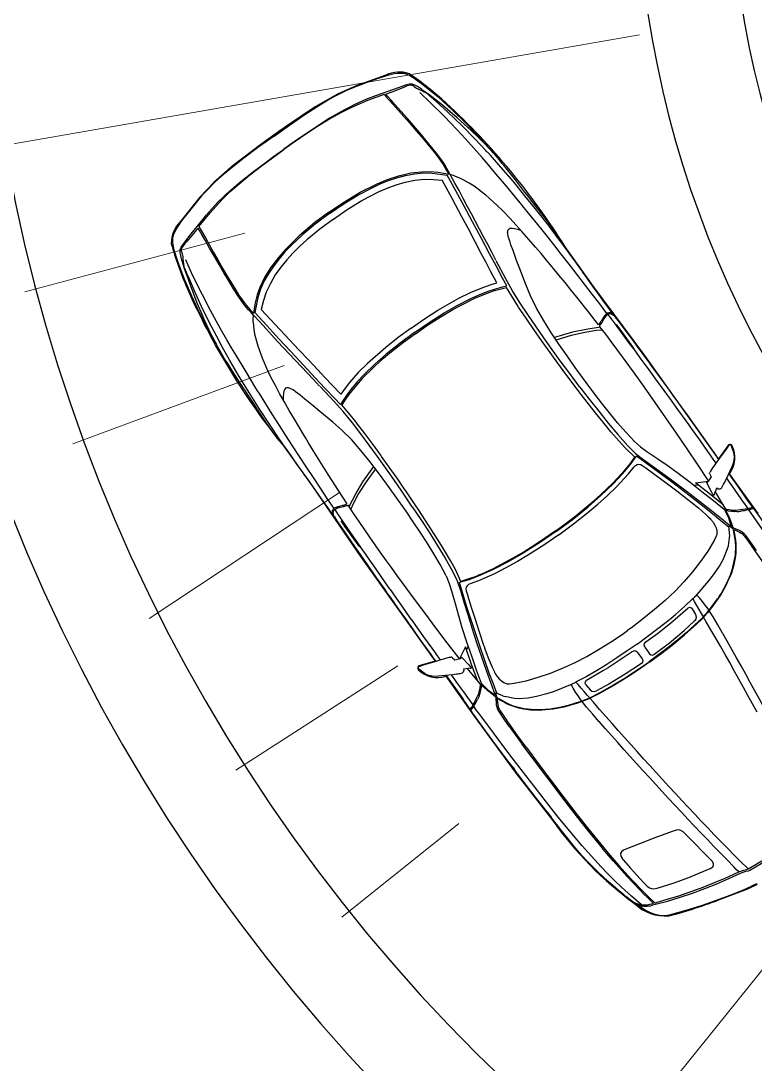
# Model space of a CAD drawing. Header units: inches. Extents: x 13 to 261, y -112 to -47.
# Drawn here: x 160.61 to 164.52, y -98.26 to -92.69 of the extents above; entities that cross this region are included whole.
import ezdxf

# ---------------------------------------------------------------- set-up
doc = ezdxf.new("R2010")
doc.units = ezdxf.units.IN
doc.header["$MEASUREMENT"] = 0
doc.linetypes.add('ACAD_ISO04W100', pattern=[30, 24, -3, 0, -3])
doc.layers.add('CONTORNO', color=7, linetype='Continuous')
doc.layers.add('EJES', color=1, linetype='ACAD_ISO04W100', lineweight=13)
doc.layers.add('RAMPAS', color=50, linetype='Continuous', lineweight=25)

msp = doc.modelspace()

# ---------------------------------------------------------------- linework, layer by layer
for p, q in [((162.2567, -93.2098), (162.2604, -93.2071)), ((161.7692, -93.5579), (161.7656, -93.5605)), ((163.7578, -94.2569), (163.7547, -94.256)), ((163.589, -94.6453), (163.5289, -94.5653)), ((163.6224, -94.6214), (163.5639, -94.5404)), ((164.3952, -94.9568), (164.3999, -94.9669)), ((164.2047, -95.1573), (164.2746, -95.1472)), ((164.2885, -95.1249), (164.2718, -95.1518)), ((164.2821, -95.1107), (164.2885, -95.1249)), ((162.6947, -95.2839), (162.6386, -95.2011)), ((164.1971, -95.1689), (164.2171, -95.1669)), ((164.264, -95.1554), (164.2718, -95.1518)), ((164.3187, -95.1838), (164.3077, -95.2085)), ((162.6613, -95.3078), (162.6036, -95.2261)), ((162.2726, -95.3175), (162.2728, -95.3143)), ((164.3694, -95.3027), (164.3657, -95.301)), ((164.1878, -95.8287), (164.2051, -95.8599)), ((162.9792, -96.0325), (162.9469, -96.0953)), ((162.9926, -96.029), (162.9842, -96.0473)), ((163.9353, -96.0335), (163.9599, -96.0688)), ((162.91, -96.0905), (162.9214, -96.1012)), ((162.9214, -96.1012), (162.9522, -96.0941)), ((162.9582, -96.0879), (162.9522, -96.0941)), ((163.8954, -96.062), (163.9208, -96.0967)), ((162.7277, -96.1476), (162.7357, -96.1553)), ((162.9672, -96.1489), (162.9942, -96.1465)), ((163.0632, -96.2354), (163.0628, -96.2314)), ((163.6197, -96.2343), (163.6436, -96.2609)), ((164.5298, -97.2962), (164.5033, -97.309)), ((163.9284, -97.416), (163.9233, -97.4165))]:
    msp.add_line(p, q)
for points in [[(161.9575, -93.3061), (162.0389, -93.248), (162.1214, -93.1915), (162.2054, -93.137), (162.2511, -93.1099), (162.2926, -93.0871), (162.346, -93.0612), (162.385, -93.0444), (162.4821, -93.0083), (162.5149, -92.9965), (162.5482, -92.9856), (162.5823, -92.9766), (162.5991, -92.9726), (162.6164, -92.9701), (162.6326, -92.9696), (162.6489, -92.9708), (162.6653, -92.9757), (162.6813, -92.9827), (162.7051, -92.9971), (162.7517, -93.0314), (162.8318, -93.0971), (162.9078, -93.1656), (162.9802, -93.2369), (163.0497, -93.3101), (163.0822, -93.3453), (163.11, -93.3764)], [(162.7378, -93.0523), (162.7224, -93.0419), (162.7089, -93.0343), (162.6946, -93.0297), (162.6792, -93.0297), (162.6646, -93.0333), (162.5937, -93.057), (162.499, -93.0914), (162.4745, -93.1009), (162.4497, -93.11), (162.3885, -93.1371), (162.3544, -93.1547), (162.3333, -93.1655), (162.2533, -93.211), (162.1725, -93.2631), (162.1171, -93.3008), (162.0616, -93.3392), (162.0083, -93.3773)], [(162.5532, -93.0828), (162.5632, -93.0788), (162.6011, -93.064), (162.6406, -93.0487), (162.6548, -93.0428), (162.6691, -93.0369), (162.6841, -93.033), (162.6909, -93.033), (162.6969, -93.0355), (162.701, -93.0387), (162.7054, -93.0423), (162.7122, -93.0466), (162.7175, -93.0497), (162.724, -93.0536), (162.7267, -93.0548), (162.7313, -93.057), (162.7371, -93.059), (162.7483, -93.0645), (162.7586, -93.0694), (162.7689, -93.0749)], [(162.544, -93.0838), (162.4564, -93.1169), (162.3701, -93.1534), (162.3138, -93.1813), (162.2592, -93.2123), (162.1952, -93.2518), (162.1324, -93.293), (162.0702, -93.3349), (162.0089, -93.3781)], [(162.544, -93.0838), (162.5505, -93.0903), (162.5538, -93.0941), (162.5909, -93.1357), (162.6501, -93.2022), (162.6796, -93.2358), (162.7159, -93.2781), (162.7456, -93.3128), (162.7953, -93.372), (162.82, -93.4023), (162.8439, -93.4349), (162.8442, -93.4353), (162.8587, -93.4582), (162.8755, -93.4861), (162.8869, -93.5063), (162.8891, -93.5102)], [(162.897, -93.5119), (162.8879, -93.4957), (162.8789, -93.4788), (162.8695, -93.4621), (162.8587, -93.4453), (162.829, -93.4038), (162.7987, -93.3665), (162.7664, -93.3281), (162.7341, -93.2897), (162.7005, -93.2504), (162.6683, -93.2132), (162.6349, -93.175), (162.6024, -93.138), (162.5825, -93.1153), (162.5626, -93.0927), (162.5593, -93.0889), (162.5553, -93.085), (162.5532, -93.0828)], [(163.7329, -94.2531), (163.6942, -94.2015), (163.6548, -94.1498), (163.6136, -94.0963), (163.5723, -94.0428), (163.5308, -93.9889), (163.4891, -93.9357), (163.4492, -93.885), (163.4089, -93.8338), (163.387, -93.8065), (163.3647, -93.7788), (163.324, -93.7286), (163.283, -93.6781), (163.272, -93.6644), (163.2606, -93.651), (163.1968, -93.5737), (163.1321, -93.497), (163.0998, -93.4586), (163.0671, -93.4205), (163.0225, -93.3701), (162.9777, -93.3203), (162.9322, -93.2711), (162.899, -93.2359), (162.8657, -93.2013), (162.8622, -93.1982), (162.8592, -93.1948), (162.7903, -93.1267), (162.7345, -93.0744)], [(163.129, -93.3979), (163.1281, -93.3967), (163.1268, -93.3957), (163.1172, -93.3848), (163.1068, -93.3738), (163.0768, -93.3429), (163.0464, -93.3124), (163.0096, -93.2773), (162.972, -93.2427), (162.934, -93.2084), (162.8948, -93.1749), (162.8552, -93.1418), (162.8143, -93.1095), (162.7826, -93.0849), (162.7516, -93.0622), (162.7439, -93.0566), (162.7378, -93.0523)], [(163.7698, -94.2618), (163.7357, -94.2149), (163.715, -94.1867), (163.7022, -94.1688), (163.689, -94.1512), (163.6565, -94.1056), (163.6274, -94.0649), (163.6129, -94.0446), (163.6079, -94.0376), (163.6033, -94.0311), (163.5984, -94.0242), (163.5824, -94.0018), (163.5664, -93.9795), (163.5402, -93.9428), (163.5134, -93.9061), (163.497, -93.884), (163.4926, -93.8779), (163.4874, -93.8706), (163.4806, -93.8619), (163.4205, -93.782), (163.3587, -93.7032), (163.2954, -93.6249), (163.232, -93.5473), (163.1666, -93.4712), (163.111, -93.4089), (163.0988, -93.3961), (163.0949, -93.3915), (163.0909, -93.3876), (163.087, -93.383), (163.0297, -93.3225), (162.9583, -93.2501), (162.8844, -93.1793), (162.8197, -93.1205), (162.8088, -93.1104), (162.7975, -93.1007), (162.7677, -93.0742)], [(161.9575, -93.3061), (161.8761, -93.3642), (161.7959, -93.4239), (161.7171, -93.4857), (161.6766, -93.5202), (161.6416, -93.552), (161.5998, -93.5941), (161.5712, -93.6255), (161.5055, -93.7056), (161.4838, -93.7328), (161.4626, -93.7608), (161.443, -93.7902), (161.4338, -93.8048), (161.4258, -93.8203), (161.4201, -93.8355), (161.416, -93.8513), (161.4153, -93.8684), (161.4167, -93.8858), (161.4226, -93.913), (161.4399, -93.9682), (161.476, -94.0652), (161.5162, -94.1594), (161.5601, -94.251), (161.6068, -94.3405), (161.6295, -94.3826), (161.65, -94.419)], [(161.4642, -93.9618), (161.4593, -93.9438), (161.4565, -93.9287), (161.4569, -93.9137), (161.4618, -93.8991), (161.47, -93.8865), (161.5154, -93.827), (161.5786, -93.7487), (161.5956, -93.7285), (161.6123, -93.708), (161.6578, -93.659), (161.6855, -93.6324), (161.7026, -93.6159), (161.7715, -93.555), (161.847, -93.4956), (161.9007, -93.4554), (161.955, -93.4154), (162.0083, -93.3773)], [(161.5569, -93.7888), (161.6166, -93.7166), (161.6791, -93.6468), (161.7238, -93.6026), (161.7709, -93.561), (161.829, -93.5133), (161.8883, -93.4673), (161.9482, -93.4221), (162.0089, -93.3781)], [(163.5063, -93.897), (163.4873, -93.8627), (163.4861, -93.8611), (163.485, -93.8594), (163.4779, -93.8479), (163.4705, -93.8366), (163.4631, -93.8253), (163.4555, -93.8147), (163.4538, -93.8123), (163.4517, -93.8094), (163.4401, -93.7932), (163.4281, -93.7772), (163.4158, -93.7608), (163.4037, -93.7448), (163.3855, -93.721), (163.3671, -93.6978), (163.3657, -93.6958), (163.3642, -93.6938), (163.3412, -93.6641), (163.3179, -93.6341), (163.3057, -93.6188), (163.2933, -93.6031), (163.2827, -93.5891), (163.2722, -93.5752), (163.2444, -93.5397), (163.2305, -93.522), (163.2166, -93.5043), (163.1994, -93.4827), (163.1826, -93.4609), (163.1748, -93.4518), (163.1677, -93.4427), (163.1582, -93.4311), (163.1485, -93.4201), (163.1386, -93.4088), (163.129, -93.3979)], [(162.2486, -93.7138), (162.3236, -93.6621), (162.4172, -93.6057), (162.5076, -93.5602), (162.5622, -93.5378), (162.6281, -93.5165), (162.6293, -93.5163), (162.6874, -93.5031), (162.7459, -93.4964), (162.789, -93.4957), (162.8321, -93.4993), (162.8742, -93.5067), (162.8891, -93.5102)], [(162.253, -93.7199), (162.3311, -93.6666), (162.4045, -93.6215), (162.4804, -93.5815), (162.5239, -93.5615), (162.5677, -93.5437), (162.6129, -93.5287), (162.659, -93.5166), (162.706, -93.5076), (162.7537, -93.503), (162.8013, -93.5035), (162.8808, -93.5149)], [(163.1983, -94.1059), (163.1758, -94.0649), (163.1412, -93.9992), (163.1072, -93.9344), (163.0616, -93.849), (163.0166, -93.7645), (162.9721, -93.6807), (162.9268, -93.5975), (162.8808, -93.5149)], [(163.2495, -93.7818), (163.2152, -93.7449), (163.1804, -93.7083), (163.1436, -93.6731), (163.106, -93.6385), (163.0866, -93.6217), (163.0664, -93.6054), (163.0458, -93.5894), (163.0243, -93.574), (162.9974, -93.5569), (162.9693, -93.5408), (162.948, -93.5308), (162.9259, -93.5214), (162.9144, -93.5173), (162.9025, -93.5135), (162.9001, -93.5128), (162.897, -93.5119)], [(163.1406, -93.9683), (163.1183, -93.9259), (163.0972, -93.8851), (163.075, -93.8437), (163.0536, -93.8025), (163.0314, -93.7612), (163.0096, -93.7203), (162.988, -93.6798), (162.9662, -93.6388), (162.9438, -93.5971), (162.922, -93.558), (162.897, -93.5119)], [(162.2736, -93.7488), (162.3481, -93.6974), (162.4252, -93.6504), (162.4693, -93.6262), (162.515, -93.6041), (162.5609, -93.5842), (162.6083, -93.567), (162.6565, -93.5528), (162.7074, -93.5423), (162.7588, -93.5369), (162.8068, -93.537), (162.8544, -93.5417)], [(163.1452, -94.0891), (163.1433, -94.0856), (163.1142, -94.0302), (163.0883, -93.9811), (163.0625, -93.932), (163.0282, -93.8668), (162.9939, -93.8015), (162.9596, -93.7363), (162.9071, -93.6387), (162.8544, -93.5417)], [(162.2486, -93.7138), (162.1755, -93.7679), (162.0917, -93.8382), (162.0193, -93.9089), (161.9804, -93.9533), (161.9389, -94.0087), (161.9383, -94.0097), (161.9069, -94.0604), (161.8816, -94.1135), (161.8669, -94.1541), (161.8564, -94.1961), (161.8497, -94.2383), (161.8482, -94.2535)], [(162.253, -93.7199), (162.1773, -93.7764), (162.1108, -93.8313), (162.0483, -93.8901), (162.0152, -93.9247), (161.9842, -93.9604), (161.9553, -93.9982), (161.929, -94.0379), (161.9052, -94.0795), (161.8854, -94.1231), (161.8703, -94.1683), (161.8554, -94.2472)], [(162.2736, -93.7488), (162.2008, -93.8026), (162.1314, -93.8602), (162.0942, -93.8941), (162.0584, -93.9301), (162.0247, -93.9671), (161.993, -94.0063), (161.964, -94.0473), (161.9375, -94.092), (161.9157, -94.1389), (161.9002, -94.1844), (161.8893, -94.2309)], [(161.553, -93.7971), (161.5459, -93.8052), (161.5196, -93.8363), (161.4923, -93.8687), (161.4821, -93.8802), (161.472, -93.8918), (161.4634, -93.9047), (161.4612, -93.9112), (161.4616, -93.9177), (161.4632, -93.9226), (161.4652, -93.928), (161.4671, -93.9358), (161.4683, -93.9417), (161.4699, -93.9492), (161.4702, -93.9521), (161.4707, -93.9572), (161.4708, -93.9633), (161.4723, -93.9757), (161.4736, -93.9871), (161.4755, -93.9986)], [(161.8472, -94.2616), (161.8348, -94.2477), (161.8218, -94.2337), (161.8091, -94.2194), (161.7967, -94.2037), (161.767, -94.1622), (161.7416, -94.1214), (161.7158, -94.0783), (161.69, -94.0353), (161.6637, -93.9908), (161.6389, -93.9483), (161.6136, -93.9043), (161.5892, -93.8615), (161.5742, -93.8354), (161.5592, -93.8092), (161.5567, -93.8049), (161.5543, -93.7998), (161.553, -93.7971)], [(161.5569, -93.7888), (161.5609, -93.797), (161.5634, -93.8013), (161.5908, -93.85), (161.6345, -93.9275), (161.6567, -93.9663), (161.6849, -94.0144), (161.708, -94.0538), (161.7479, -94.1199), (161.7685, -94.1531), (161.7917, -94.1864), (161.792, -94.1868), (161.8089, -94.2079), (161.8298, -94.2329), (161.8452, -94.2501), (161.8482, -94.2535)], [(163.2513, -93.9699), (163.232, -93.9172), (163.221, -93.8864), (163.2162, -93.8719), (163.2111, -93.8571), (163.2062, -93.8416), (163.2036, -93.825), (163.2031, -93.8192), (163.2035, -93.8146), (163.2046, -93.8102), (163.206, -93.8061), (163.2105, -93.8011), (163.217, -93.7982), (163.228, -93.7972), (163.2399, -93.7985), (163.256, -93.803), (163.2727, -93.8082)], [(163.6875, -94.3126), (163.6344, -94.2442), (163.5722, -94.1657), (163.5407, -94.1268), (163.5092, -94.0879), (163.4769, -94.0477), (163.4458, -94.0102), (163.4282, -93.989), (163.4106, -93.9678), (163.3812, -93.9335), (163.3522, -93.8989), (163.3158, -93.8574), (163.2793, -93.8158), (163.2642, -93.7989), (163.2495, -93.7818)], [(161.6641, -94.4439), (161.6632, -94.4427), (161.6628, -94.4412), (161.6556, -94.4285), (161.6485, -94.4152), (161.6291, -94.3768), (161.6101, -94.3382), (161.5887, -94.2919), (161.5682, -94.2451), (161.5481, -94.1981), (161.5292, -94.1501), (161.5108, -94.1019), (161.4935, -94.0528), (161.4805, -94.0147), (161.469, -93.9781), (161.4663, -93.969), (161.4642, -93.9618)], [(162.2771, -95.2928), (162.2408, -95.2394), (162.2046, -95.1854), (162.1675, -95.129), (162.1303, -95.0726), (162.0928, -95.0158), (162.056, -94.9591), (162.0209, -94.9049), (161.9856, -94.8503), (161.9669, -94.8206), (161.9479, -94.7906), (161.9137, -94.7358), (161.8791, -94.6805), (161.8698, -94.6657), (161.8608, -94.6506), (161.8084, -94.5651), (161.7568, -94.4791), (161.731, -94.4361), (161.7056, -94.3928), (161.6724, -94.3342), (161.6398, -94.2757), (161.6081, -94.2167), (161.5855, -94.1738), (161.5636, -94.1311), (161.5618, -94.1269), (161.5596, -94.1229), (161.5175, -94.0356), (161.4861, -93.9659)], [(163.5289, -94.5653), (163.4838, -94.5048), (163.4398, -94.444), (163.3963, -94.3823), (163.3532, -94.321), (163.3108, -94.2591), (163.2694, -94.1977), (163.2283, -94.1324), (163.1928, -94.0681), (163.1419, -93.9717)], [(163.5639, -94.5404), (163.5201, -94.4782), (163.4768, -94.4158), (163.4345, -94.3532), (163.3943, -94.2891), (163.3571, -94.2241), (163.3247, -94.1582), (163.2999, -94.0985), (163.2681, -94.0143), (163.2513, -93.9699)], [(162.2733, -95.3305), (162.24, -95.283), (162.22, -95.2543), (162.2073, -95.2363), (162.1949, -95.2182), (162.1623, -95.1726), (162.1333, -95.1319), (162.1187, -95.1115), (162.1138, -95.1046), (162.1092, -95.0981), (162.1042, -95.0912), (162.0882, -95.0688), (162.0723, -95.0464), (162.0461, -95.0098), (162.0201, -94.9725), (162.0045, -94.9498), (162.0001, -94.9437), (161.9949, -94.9364), (161.9889, -94.9272), (161.9328, -94.8443), (161.8784, -94.7603), (161.8249, -94.6751), (161.772, -94.5899), (161.7212, -94.5033), (161.6803, -94.4305), (161.6722, -94.4148), (161.6691, -94.4097), (161.6667, -94.4046), (161.6637, -94.3994), (161.6251, -94.3256), (161.5797, -94.2345), (161.5367, -94.1417), (161.5021, -94.0614), (161.4961, -94.0478), (161.4905, -94.034), (161.4752, -93.9972)], [(162.6891, -94.3307), (162.7593, -94.2818), (162.8312, -94.2354), (162.9432, -94.172), (163.0058, -94.1408), (163.0701, -94.1139), (163.1158, -94.0979), (163.1452, -94.0891)], [(162.7063, -94.3547), (162.7842, -94.3003), (162.8643, -94.2498), (162.9344, -94.2096), (163.0061, -94.1731), (163.0549, -94.1512), (163.1047, -94.1322), (163.1286, -94.1244), (163.1752, -94.1114), (163.1983, -94.1059)], [(162.7109, -94.3612), (162.7755, -94.3157), (162.8425, -94.2727), (162.9106, -94.2321), (162.9516, -94.2096), (163.0314, -94.1698), (163.1082, -94.1389), (163.134, -94.1303), (163.1683, -94.1206), (163.1966, -94.1139)], [(163.574, -94.656), (163.5196, -94.5842), (163.5141, -94.5765), (163.4718, -94.5189), (163.4298, -94.461), (163.3882, -94.4028), (163.3839, -94.3967), (163.3425, -94.3378), (163.3018, -94.2784), (163.2619, -94.219), (163.2542, -94.2073), (163.1966, -94.1139)], [(162.3113, -94.7393), (162.2798, -94.7047), (162.2289, -94.6507), (162.1787, -94.5975), (162.1127, -94.5266), (162.0473, -94.4566), (161.9825, -94.3874), (161.9185, -94.3176), (161.8554, -94.2472)], [(162.3127, -94.6837), (162.31, -94.6807), (162.267, -94.6352), (162.2289, -94.5948), (162.1909, -94.5544), (162.1403, -94.5008), (162.0898, -94.4472), (162.0392, -94.3936), (161.9639, -94.3122), (161.8893, -94.2309)], [(163.7547, -94.256), (163.7462, -94.2553), (163.7374, -94.2585), (163.7276, -94.268), (163.7171, -94.2817), (163.7072, -94.2997), (163.6974, -94.3117), (163.6945, -94.3162), (163.6932, -94.3196)], [(163.7329, -94.2531), (163.7267, -94.2582), (163.7197, -94.2656), (163.7127, -94.2756), (163.7043, -94.2896), (163.7019, -94.2931), (163.6991, -94.2969)], [(163.7478, -94.2499), (163.7428, -94.2498), (163.738, -94.2507), (163.7361, -94.2515), (163.7346, -94.252), (163.7338, -94.2525), (163.7329, -94.2531)], [(163.7698, -94.2618), (163.7643, -94.2566), (163.7578, -94.2526), (163.7558, -94.2516), (163.7537, -94.2512), (163.7506, -94.2503), (163.7478, -94.2499)], [(163.7578, -94.2569), (163.7618, -94.2583), (163.7709, -94.2641), (163.7757, -94.2699)], [(161.9881, -94.6826), (161.9644, -94.6381), (161.941, -94.5934), (161.9197, -94.5471), (161.8992, -94.5003), (161.8895, -94.4765), (161.8807, -94.4521), (161.8723, -94.4274), (161.8646, -94.4021), (161.8573, -94.3711), (161.8511, -94.3393), (161.8486, -94.3159), (161.8468, -94.292), (161.8467, -94.2798), (161.847, -94.2673), (161.8471, -94.2648), (161.8472, -94.2616)], [(162.1999, -94.6401), (162.167, -94.6052), (162.1353, -94.572), (162.1033, -94.5376), (162.0713, -94.504), (162.0394, -94.4696), (162.0078, -94.4357), (161.9765, -94.4021), (161.9449, -94.3682), (161.9127, -94.3334), (161.8827, -94.3001), (161.8472, -94.2616)], [(163.6991, -94.2969), (163.6963, -94.3008), (163.6942, -94.3029), (163.6906, -94.3073), (163.6875, -94.3126)], [(163.7374, -94.2585), (163.7548, -94.2811), (163.7715, -94.3036), (163.8145, -94.3614), (163.8572, -94.4194), (163.8657, -94.4305), (163.8739, -94.4419), (163.8795, -94.4489), (163.885, -94.4566), (163.909, -94.4893), (163.9403, -94.5314), (163.9473, -94.5412), (163.9925, -94.6029), (164.0365, -94.6636), (164.0511, -94.684), (164.066, -94.704), (164.1096, -94.7651), (164.1536, -94.8258), (164.1681, -94.8462), (164.1826, -94.8665), (164.2262, -94.9275), (164.2698, -94.9886), (164.2839, -95.0092), (164.2985, -95.0295), (164.3141, -95.0515)], [(163.7757, -94.2699), (163.7903, -94.2896), (163.8334, -94.3473), (163.8764, -94.405), (163.8846, -94.4164), (163.8931, -94.4275), (163.8983, -94.4348), (163.9039, -94.4426), (163.9282, -94.4749), (163.9591, -94.5174), (163.9661, -94.5271), (164.0114, -94.5888), (164.0554, -94.6496), (164.0703, -94.6696), (164.0848, -94.69), (164.1288, -94.7507), (164.1727, -94.8121), (164.1872, -94.8325), (164.2018, -94.8528), (164.2453, -94.9139), (164.2889, -94.9749), (164.3035, -94.9953), (164.318, -95.0156), (164.3286, -95.0314)], [(163.8822, -94.4501), (163.8758, -94.4386), (163.8064, -94.3414), (163.7834, -94.3117), (163.7841, -94.3136), (163.7844, -94.314), (163.7882, -94.3193), (163.7951, -94.3298), (163.8206, -94.3656), (163.8596, -94.4201), (163.8721, -94.4376), (163.8773, -94.4449), (163.8792, -94.4467), (163.8809, -94.4491), (163.8822, -94.4501)], [(162.7063, -94.3547), (162.6296, -94.4107), (162.5559, -94.4701), (162.495, -94.5234), (162.4373, -94.5793), (162.4006, -94.6184), (162.3666, -94.6593), (162.3514, -94.6794), (162.324, -94.7192), (162.3113, -94.7393)], [(162.6891, -94.3307), (162.6201, -94.3812), (162.5529, -94.4341), (162.4566, -94.5195), (162.4068, -94.5685), (162.3605, -94.6207), (162.3305, -94.6587), (162.3127, -94.6837)], [(162.7109, -94.3612), (162.6469, -94.4075), (162.5846, -94.457), (162.5241, -94.5082), (162.4894, -94.5396), (162.4259, -94.6022), (162.3718, -94.6648), (162.3552, -94.6865), (162.335, -94.7157), (162.3194, -94.7403)], [(163.6977, -94.326), (163.6213, -94.3377), (163.5495, -94.3534), (163.4535, -94.3814)], [(163.4612, -94.3931), (163.5434, -94.3688), (163.6154, -94.3518), (163.6764, -94.3426), (163.7081, -94.3394)], [(163.8157, -94.4834), (163.7559, -94.4032), (163.7261, -94.3631), (163.6958, -94.3233), (163.6943, -94.3212), (163.6932, -94.3196)], [(162.0138, -94.9629), (161.9875, -94.9337), (161.9863, -94.9321), (161.9851, -94.9305), (161.9765, -94.9201), (161.9682, -94.9094), (161.96, -94.8987), (161.9524, -94.8881), (161.9507, -94.8857), (161.9486, -94.8828), (161.937, -94.8665), (161.9258, -94.85), (161.9143, -94.833), (161.9031, -94.8164), (161.8865, -94.7914), (161.8705, -94.7666), (161.8691, -94.7645), (161.8676, -94.7625), (161.8471, -94.7311), (161.8262, -94.6993), (161.8157, -94.6828), (161.8049, -94.666), (161.7951, -94.6515), (161.7853, -94.6369), (161.7608, -94.5991), (161.7486, -94.5803), (161.7363, -94.5614), (161.7215, -94.5381), (161.7064, -94.5151), (161.7002, -94.5048), (161.6939, -94.4952), (161.686, -94.4824), (161.6788, -94.4697), (161.6713, -94.4566), (161.6641, -94.4439)], [(164.2748, -95.1469), (164.2712, -95.1411), (164.2164, -95.0574), (164.1603, -94.9746), (164.1038, -94.8921), (164.0473, -94.8095), (163.99, -94.7276), (163.9614, -94.6866), (163.9327, -94.6456), (163.9066, -94.609), (163.8746, -94.5642), (163.8157, -94.4834)], [(162.6386, -95.2011), (162.5959, -95.1388), (162.5528, -95.0775), (162.5085, -95.0163), (162.4645, -94.9556), (162.4197, -94.8954), (162.375, -94.8364), (162.3266, -94.7763), (162.2773, -94.7218), (162.2027, -94.6424)], [(163.589, -94.6453), (163.6388, -94.7098), (163.6888, -94.7737), (163.7398, -94.8374), (163.7915, -94.8995), (163.8449, -94.9596), (163.8858, -94.9998), (163.929, -95.0335), (163.9863, -95.0743), (164.0426, -95.1152), (164.0981, -95.156), (164.1634, -95.2052), (164.2272, -95.2549), (164.2902, -95.3045), (164.3433, -95.3471), (164.3961, -95.3899)], [(163.879, -94.9352), (163.833, -94.887), (163.7891, -94.836), (163.746, -94.7833), (163.7043, -94.7301), (163.6631, -94.6759), (163.6224, -94.6214)], [(162.348, -95.2691), (162.3006, -95.1967), (162.2466, -95.1124), (162.2199, -95.07), (162.1933, -95.0276), (162.1658, -94.9839), (162.1405, -94.9424), (162.1261, -94.9189), (162.1118, -94.8953), (162.0889, -94.8564), (162.0656, -94.8177), (162.0381, -94.7698), (162.0106, -94.7218), (161.9996, -94.7021), (161.9881, -94.6826)], [(162.1654, -94.7453), (162.1219, -94.7099), (162.0963, -94.6895), (162.0842, -94.6803), (162.0718, -94.6707), (162.0588, -94.661), (162.0439, -94.6532), (162.0386, -94.6508), (162.0341, -94.6497), (162.0295, -94.6493), (162.0252, -94.6493), (162.0191, -94.6519), (162.0142, -94.6572), (162.0097, -94.6672), (162.007, -94.6789), (162.006, -94.6956), (162.0056, -94.7131)], [(163.8821, -95.0203), (163.8317, -94.9721), (163.7977, -94.9349), (163.7539, -94.8839), (163.7343, -94.8598), (163.6723, -94.7825), (163.5961, -94.6844), (163.574, -94.656)], [(162.6036, -95.2261), (162.559, -95.1645), (162.514, -95.1033), (162.4685, -95.043), (162.421, -94.9842), (162.3716, -94.9279), (162.3197, -94.8759), (162.2713, -94.833), (162.202, -94.7756), (162.1654, -94.7453)], [(162.7097, -95.2732), (162.6595, -95.1985), (162.6539, -95.1908), (162.6132, -95.132), (162.5721, -95.0735), (162.5305, -95.0153), (162.5261, -95.0092), (162.4839, -94.9509), (162.4408, -94.8932), (162.3977, -94.8362), (162.3891, -94.8251), (162.3194, -94.7403)], [(163.879, -94.9352), (163.9123, -94.9637), (163.9464, -94.9891), (164.0036, -95.0288), (164.0589, -95.0667), (164.1127, -95.105), (164.1767, -95.1533), (164.2399, -95.2022), (164.3017, -95.2509), (164.3608, -95.2984)], [(164.3187, -95.1838), (164.3249, -95.1888), (164.3363, -95.1893), (164.3433, -95.1843), (164.35, -95.174), (164.3516, -95.171), (164.3552, -95.1641), (164.3584, -95.1582), (164.368, -95.139), (164.4003, -95.0698), (164.4089, -95.0465), (164.4132, -95.0207), (164.4119, -95.0026), (164.407, -94.9846), (164.3999, -94.9669)], [(164.387, -94.954), (164.387, -94.954), (164.3862, -94.9546), (164.3845, -94.9564), (164.3801, -94.9614), (164.3686, -94.9764), (164.3613, -94.9859)], [(164.387, -94.954), (164.3918, -94.9537), (164.3952, -94.9568)], [(163.4612, -95.4118), (163.5155, -95.3717), (163.5686, -95.3308), (163.6229, -95.2871), (163.6755, -95.2422), (163.7622, -95.1606), (163.8096, -95.1107), (163.8206, -95.0986), (163.8304, -95.0873), (163.856, -95.0561), (163.8821, -95.0203)], [(163.4635, -95.415), (163.5466, -95.3533), (163.6319, -95.2843), (163.7007, -95.2241), (163.7664, -95.1613), (163.8161, -95.1086), (163.8566, -95.0612), (163.8901, -95.0152)], [(164.3848, -95.3949), (164.3407, -95.3588), (164.2952, -95.3219), (164.2348, -95.2734), (164.1705, -95.2229), (164.0769, -95.1521), (164.0097, -95.1018), (163.8901, -95.0152)], [(164.3613, -94.9859), (164.3277, -95.0326), (164.3108, -95.0563), (164.3025, -95.0679), (164.296, -95.0768)], [(162.3574, -95.2831), (162.3933, -95.2147), (162.4314, -95.1519), (162.4891, -95.0701)], [(162.4977, -95.0812), (162.448, -95.151), (162.4085, -95.2136), (162.3801, -95.2684), (162.3668, -95.2973)], [(163.4769, -95.4338), (163.555, -95.3762), (163.631, -95.3157), (163.6841, -95.2705), (163.7356, -95.2238), (163.7852, -95.1755), (163.8477, -95.1081), (163.8782, -95.0716)], [(163.8782, -95.0716), (163.8847, -95.0645), (163.8936, -95.0588), (163.9029, -95.0564), (163.913, -95.0584), (163.9211, -95.0637), (163.9211, -95.0637), (163.9243, -95.0657), (163.93, -95.0703), (163.9335, -95.0726), (163.9361, -95.0745), (163.9374, -95.0754), (163.9399, -95.0773), (163.9946, -95.1169), (164.0489, -95.1568), (164.1056, -95.1992), (164.165, -95.2453), (164.171, -95.2502), (164.1805, -95.2576), (164.2208, -95.2908), (164.2602, -95.3253), (164.2661, -95.331), (164.2754, -95.3397), (164.2809, -95.3456), (164.2819, -95.3461), (164.283, -95.3478), (164.2846, -95.3491), (164.2852, -95.3499), (164.287, -95.3517), (164.2918, -95.3575), (164.2941, -95.3607), (164.2992, -95.367), (164.3085, -95.3818), (164.3147, -95.3964), (164.3185, -95.4121), (164.3189, -95.429), (164.3183, -95.4325), (164.3167, -95.438), (164.3162, -95.439), (164.3164, -95.4401), (164.3153, -95.4421), (164.3152, -95.4428), (164.305, -95.4629), (164.304, -95.4649), (164.2702, -95.5216), (164.2324, -95.5763), (164.1899, -95.6312), (164.1445, -95.6838), (164.0967, -95.7339), (164.0431, -95.7845), (163.9874, -95.8329), (163.9298, -95.8796), (163.871, -95.9246), (163.8421, -95.9452)], [(164.296, -95.0768), (164.2846, -95.0935), (164.2812, -95.1009)], [(164.2821, -95.1107), (164.2807, -95.1062), (164.2812, -95.1009)], [(164.3713, -95.1324), (164.3848, -95.1522), (164.3993, -95.1725), (164.4353, -95.2237), (164.4566, -95.2545), (164.4706, -95.274), (164.4851, -95.2944)], [(164.3828, -95.1081), (164.4043, -95.1383), (164.4185, -95.1589), (164.4544, -95.21), (164.4721, -95.2349)], [(164.353, -95.2743), (164.278, -95.2143), (164.2047, -95.1573)], [(164.264, -95.1554), (164.2895, -95.2037), (164.2967, -95.2164), (164.2996, -95.2204), (164.3026, -95.222), (164.306, -95.2183), (164.3077, -95.2085)], [(164.3667, -95.2972), (164.3437, -95.259), (164.3241, -95.2263), (164.31, -95.2032)], [(164.7318, -95.6054), (164.7062, -95.5678), (164.6501, -95.485), (164.5932, -95.4027), (164.5355, -95.3211), (164.5255, -95.3061), (164.4721, -95.2349)], [(162.2733, -95.3305), (162.2701, -95.3235), (162.2685, -95.3161), (162.2682, -95.3139), (162.2685, -95.3118), (162.2687, -95.3086), (162.2691, -95.3058)], [(162.2691, -95.3058), (162.2707, -95.301), (162.2732, -95.2968), (162.2745, -95.2952), (162.2754, -95.294), (162.2762, -95.2934), (162.2771, -95.2928)], [(162.2728, -95.3143), (162.2748, -95.306), (162.2807, -95.2988), (162.2929, -95.2926), (162.3092, -95.287), (162.3295, -95.2836), (162.344, -95.2782), (162.3492, -95.2769), (162.3528, -95.2768)], [(162.2771, -95.2928), (162.2839, -95.2886), (162.2932, -95.2844), (162.3048, -95.2809), (162.3208, -95.2775), (162.3249, -95.2764), (162.3295, -95.275)], [(162.2807, -95.2988), (162.2965, -95.3226), (162.3123, -95.3456), (162.353, -95.4051), (162.394, -95.4643), (162.4017, -95.476), (162.4098, -95.4873), (162.4147, -95.495), (162.4202, -95.5027), (162.4433, -95.5359), (162.473, -95.5793), (162.48, -95.589), (162.5236, -95.6519), (162.5668, -95.7132), (162.5813, -95.7335), (162.5955, -95.7542), (162.639, -95.8152), (162.6822, -95.8765), (162.6968, -95.8969), (162.7113, -95.9172), (162.7549, -95.9782), (162.7985, -96.0393), (162.8134, -96.0593), (162.8279, -96.0797), (162.8436, -96.1017)], [(162.3295, -95.275), (162.334, -95.2736), (162.3367, -95.2723), (162.3421, -95.2703), (162.348, -95.2691)], [(162.468, -95.4458), (162.4115, -95.3633), (162.3833, -95.322), (162.3555, -95.2804), (162.354, -95.2784), (162.3528, -95.2768)], [(162.8748, -95.6524), (162.8442, -95.5931), (162.8101, -95.5351), (162.7743, -95.4772), (162.7375, -95.4205), (162.6996, -95.364), (162.6613, -95.3078)], [(162.6947, -95.2839), (162.7396, -95.352), (162.7838, -95.42), (162.8275, -95.4889), (162.8694, -95.5579), (162.909, -95.6279), (162.9337, -95.6797), (162.9516, -95.7315), (162.9715, -95.799), (162.992, -95.8655), (163.0125, -95.9313), (163.0379, -96.009), (163.0643, -96.0854), (163.0907, -96.1611), (163.1137, -96.2252), (163.1371, -96.289)], [(162.9543, -95.6828), (162.9251, -95.6195), (162.9009, -95.5753), (162.8669, -95.5173), (162.8505, -95.4909), (162.7974, -95.4072), (162.7294, -95.3034), (162.7097, -95.2732)], [(164.3608, -95.2984), (164.3819, -95.3435), (164.3961, -95.3899)], [(164.4053, -95.3968), (164.3965, -95.3699), (164.386, -95.3431), (164.3742, -95.3171), (164.3657, -95.301)], [(164.5123, -95.2885), (164.5102, -95.2882), (164.5102, -95.2882), (164.5091, -95.2883), (164.5023, -95.2901), (164.4981, -95.2919), (164.4953, -95.2932), (164.4912, -95.2943), (164.4847, -95.2947), (164.4695, -95.2975), (164.445, -95.3009), (164.4439, -95.3011), (164.4205, -95.3037), (164.4172, -95.3042), (164.4096, -95.3047), (164.4008, -95.3036), (164.3948, -95.303), (164.373, -95.2983), (164.3667, -95.2972)], [(164.3733, -95.3048), (164.3731, -95.3044), (164.3694, -95.3027)], [(164.4258, -95.3103), (164.4153, -95.3111), (164.4135, -95.3111), (164.3805, -95.307), (164.3781, -95.3063), (164.3771, -95.3058), (164.3733, -95.3048)], [(164.4258, -95.3103), (164.4294, -95.3102), (164.437, -95.3097), (164.4452, -95.3082), (164.4492, -95.3077)], [(164.4885, -95.3), (164.4881, -95.3003), (164.475, -95.3034), (164.4647, -95.3053), (164.4569, -95.3065), (164.4492, -95.3077)], [(164.4949, -95.3003), (164.4935, -95.3001), (164.4885, -95.3)], [(165.2012, -96.4916), (165.1751, -96.4249), (165.147, -96.3589), (165.1257, -96.3127), (165.1032, -96.2674), (165.0802, -96.2223), (165.0564, -96.1779), (165.0073, -96.0901), (164.9561, -96.0038), (164.9028, -95.9189), (164.8488, -95.8346), (164.7939, -95.7509), (164.7387, -95.6675), (164.683, -95.5844), (164.6269, -95.5015), (164.5708, -95.4187), (164.5148, -95.3359), (164.5024, -95.3177), (164.4902, -95.3006)], [(164.5017, -95.2979), (164.5017, -95.2979), (164.4953, -95.3), (164.4949, -95.3003)], [(164.5135, -95.2937), (164.5128, -95.2936), (164.5067, -95.2962), (164.5017, -95.2979)], [(164.5167, -95.2939), (164.5163, -95.2942), (164.5149, -95.294), (164.5135, -95.2937)], [(162.2726, -95.3175), (162.2726, -95.3218), (162.2751, -95.3323), (162.2791, -95.3387)], [(162.2791, -95.3387), (162.2929, -95.3589), (162.3335, -95.4183), (162.3742, -95.4778), (162.3823, -95.4892), (162.39, -95.5009), (162.3953, -95.5082), (162.4008, -95.5159), (162.4235, -95.5495), (162.4536, -95.5925), (162.4606, -95.6023), (162.5042, -95.6651), (162.5474, -95.7264), (162.5615, -95.7471), (162.576, -95.7674), (162.6192, -95.8287), (162.6631, -95.8902), (162.6776, -95.9105), (162.6922, -95.9309), (162.7357, -95.9919), (162.7793, -96.0529), (162.7939, -96.0733), (162.8084, -96.0936), (162.8198, -96.1088)], [(162.4149, -95.4979), (162.4061, -95.4882), (162.3367, -95.3909), (162.3161, -95.3595), (162.3177, -95.3609), (162.318, -95.3613), (162.3217, -95.3666), (162.3294, -95.3764), (162.355, -95.4122), (162.3939, -95.4668), (162.4064, -95.4843), (162.4116, -95.4916), (162.4127, -95.4939), (162.4144, -95.4964), (162.4149, -95.4979)], [(163.4635, -95.415), (163.3781, -95.4736), (163.2852, -95.5319), (163.206, -95.5775), (163.1252, -95.6192), (163.0592, -95.6491), (163.0013, -95.672), (162.9469, -95.6888)], [(163.4612, -95.4118), (163.4057, -95.4502), (163.3497, -95.4871), (163.2908, -95.5242), (163.2312, -95.5595), (163.1259, -95.615), (163.0634, -95.6437), (163.0483, -95.6501), (163.0345, -95.6557), (162.9966, -95.6698), (162.9543, -95.6828)], [(164.2109, -95.7544), (164.2139, -95.7517), (164.2759, -95.6803), (164.3007, -95.6479), (164.3329, -95.6009), (164.3552, -95.5616), (164.3748, -95.5133), (164.3808, -95.4924), (164.3865, -95.4496), (164.3875, -95.4372), (164.387, -95.4271), (164.3873, -95.425)], [(164.2767, -95.8371), (164.2794, -95.8339), (164.2798, -95.8336), (164.3231, -95.7756), (164.3274, -95.7695), (164.3316, -95.7634), (164.3352, -95.7572), (164.3394, -95.7511), (164.3406, -95.7484), (164.343, -95.7449), (164.3434, -95.7446), (164.3719, -95.6916), (164.3932, -95.6432), (164.3934, -95.6425), (164.4026, -95.615), (164.4157, -95.5577), (164.4166, -95.5528), (164.4174, -95.548), (164.4177, -95.5459), (164.4178, -95.5434), (164.4182, -95.5406), (164.4184, -95.5374), (164.4188, -95.5328), (164.419, -95.5296), (164.4201, -95.5018), (164.4199, -95.4921), (164.4196, -95.4874), (164.419, -95.478), (164.4186, -95.474), (164.4182, -95.47), (164.4178, -95.466), (164.4177, -95.4642), (164.4174, -95.4619), (164.417, -95.4579), (164.4171, -95.4572), (164.4102, -95.4192), (164.4098, -95.417), (164.4093, -95.4136), (164.4086, -95.4117), (164.4077, -95.408), (164.407, -95.4061), (164.4068, -95.405)], [(164.2784, -95.8395), (164.2811, -95.8364), (164.2852, -95.831), (164.2947, -95.8193), (164.3384, -95.7574), (164.3677, -95.7063), (164.3925, -95.6517), (164.3964, -95.6416), (164.4116, -95.5932), (164.4187, -95.5575), (164.4217, -95.5326), (164.4224, -95.4922), (164.422, -95.4814), (164.4202, -95.4624), (164.4193, -95.4569), (164.4191, -95.4558), (164.4169, -95.4432), (164.4144, -95.4285), (164.4132, -95.4225), (164.4106, -95.4121), (164.4092, -95.4057)], [(164.386, -95.3879), (164.3853, -95.3878), (164.3849, -95.3881), (164.3841, -95.3886), (164.3839, -95.39)], [(164.3873, -95.425), (164.3855, -95.4018), (164.3839, -95.39)], [(164.4068, -95.405), (164.4037, -95.4023), (164.3929, -95.3941), (164.386, -95.3879)], [(164.5314, -95.5175), (164.5061, -95.4821), (164.473, -95.4382), (164.4645, -95.4289), (164.4545, -95.4201), (164.4444, -95.4138), (164.4391, -95.4114), (164.41, -95.3991), (164.4093, -95.3989), (164.4093, -95.3989), (164.4083, -95.3984), (164.4073, -95.3979), (164.4073, -95.3979), (164.4066, -95.3978), (164.4052, -95.3975)], [(164.4092, -95.4057), (164.4095, -95.4061), (164.4126, -95.407), (164.4193, -95.4096), (164.4263, -95.4125), (164.4406, -95.4196), (164.4491, -95.4246), (164.4564, -95.4297), (164.4603, -95.4343), (164.4619, -95.4357), (164.467, -95.4419), (164.5048, -95.4923)], [(162.9466, -96.0954), (162.9423, -96.0902), (162.8809, -96.0111), (162.8208, -95.9312), (162.761, -95.851), (162.7013, -95.7707), (162.6424, -95.6899), (162.6129, -95.6495), (162.5834, -95.6091), (162.5573, -95.5725), (162.5253, -95.5278), (162.468, -95.4458)], [(163.4769, -95.4338), (163.3971, -95.4889), (163.3152, -95.5412), (163.2552, -95.5767), (163.1944, -95.6103), (163.1325, -95.6416), (163.0485, -95.6788), (163.0041, -95.6958)], [(164.6073, -95.6384), (164.5613, -95.5723), (164.515, -95.5065), (164.5048, -95.4923)], [(162.8748, -95.6524), (162.891, -95.693), (162.9039, -95.7336), (162.9229, -95.8005), (162.9408, -95.8652), (162.9596, -95.9285), (162.9845, -96.0047), (163.0103, -96.0803), (163.0362, -96.1546), (163.062, -96.2259)], [(163.1454, -96.28), (163.1257, -96.2265), (163.1055, -96.1715), (163.0792, -96.0987), (163.0523, -96.0214), (163.0157, -95.9099), (162.99, -95.83), (162.9469, -95.6888)], [(163.0041, -95.6958), (162.9952, -95.6997), (162.987, -95.7062), (162.9817, -95.7143), (162.9804, -95.7244), (162.9827, -95.7338), (162.9827, -95.7338), (162.9836, -95.7375), (162.986, -95.7444), (162.9871, -95.7485), (162.988, -95.7515), (162.9885, -95.753), (162.9894, -95.7561), (163.0091, -95.8206), (163.0292, -95.8849), (163.051, -95.9524), (163.0753, -96.0234), (163.078, -96.0307), (163.0819, -96.0421), (163.1002, -96.091), (163.1201, -96.1395), (163.1235, -96.1469), (163.1288, -96.1585), (163.1326, -96.1656), (163.1328, -96.1667), (163.1339, -96.1684), (163.1347, -96.1703), (163.1353, -96.1711), (163.1363, -96.1734), (163.1403, -96.1798), (163.1426, -96.1831), (163.1468, -96.1899), (163.1578, -96.2035), (163.1697, -96.2141), (163.1833, -96.2228), (163.1991, -96.2287), (163.2026, -96.2293), (163.2083, -96.2295), (163.2094, -96.2293), (163.2104, -96.2299), (163.2126, -96.2295), (163.2133, -96.2296), (163.2357, -96.2265), (163.2379, -96.2262), (163.3025, -96.2126), (163.3665, -96.1946), (163.4322, -96.1722), (163.4967, -96.1464), (163.5596, -96.1175), (163.6249, -96.0832), (163.6887, -96.0462), (163.7516, -96.0068), (163.8132, -95.9659), (163.8421, -95.9452)], [(164.2109, -95.7544), (164.2051, -95.761), (164.2043, -95.7615), (164.1975, -95.7683), (164.1926, -95.7736), (164.191, -95.7747)], [(164.2767, -95.8371), (164.2722, -95.8299), (164.2576, -95.8095), (164.2423, -95.7897), (164.2261, -95.7706), (164.2109, -95.7544)], [(163.8933, -96.0169), (163.9455, -95.979), (163.9972, -95.9396), (164.0483, -95.9), (164.0752, -95.8784), (164.0981, -95.8589), (164.1467, -95.8168), (164.1897, -95.7763), (164.191, -95.7747)], [(164.2473, -95.8716), (164.2376, -95.8545), (164.2251, -95.8328), (164.2126, -95.811), (164.1997, -95.7894), (164.196, -95.7835), (164.191, -95.7747)], [(163.9402, -96.006), (164.002, -95.9601), (164.0631, -95.9122), (164.0847, -95.8943), (164.165, -95.8252)], [(164.2473, -95.8716), (164.2446, -95.8747), (164.2442, -95.875), (164.2025, -95.9146), (164.1561, -95.9564), (164.1085, -95.9965), (164.0944, -96.0077), (164.0597, -96.0356), (164.0104, -96.0733), (164.0104, -96.0733), (163.9671, -96.1048), (163.9598, -96.11)], [(164.1878, -95.8287), (164.1812, -95.8229), (164.1728, -95.8215), (164.165, -95.8252)], [(164.2051, -95.8599), (164.209, -95.8713), (164.2073, -95.8835), (164.2002, -95.8935)], [(164.2473, -95.8716), (164.2485, -95.8707), (164.2486, -95.87), (164.2498, -95.8691), (164.2551, -95.8636), (164.256, -95.8623), (164.2561, -95.8616), (164.2574, -95.86), (164.2574, -95.86), (164.266, -95.8496), (164.2668, -95.849), (164.2767, -95.8371)], [(164.2486, -95.8743), (164.2504, -95.8725), (164.2508, -95.8722), (164.2521, -95.8706), (164.2573, -95.865), (164.2584, -95.863), (164.2606, -95.8602), (164.2629, -95.8573), (164.2678, -95.8514), (164.2696, -95.8495), (164.2758, -95.8426), (164.2784, -95.8395)], [(164.57, -96.3545), (164.5458, -96.3103), (164.5216, -96.2661), (164.4975, -96.2219), (164.4729, -96.178), (164.4487, -96.1339), (164.4241, -96.09), (164.3995, -96.0461), (164.375, -96.0022), (164.3504, -95.9601), (164.35, -95.9586), (164.3246, -95.9153), (164.2992, -95.872), (164.2784, -95.8395)], [(163.9616, -96.1125), (164.0212, -96.0687), (164.0801, -96.0229), (164.1462, -95.9683), (164.2102, -95.9109), (164.2422, -95.8808), (164.2465, -95.8765), (164.2478, -95.8749), (164.2486, -95.8743)], [(163.9836, -96.0728), (164.0661, -96.0102), (164.1453, -95.9438), (164.2002, -95.8935)], [(164.5334, -96.3806), (164.5092, -96.3364), (164.485, -96.2922), (164.4608, -96.2481), (164.4363, -96.2042), (164.4117, -96.1603), (164.3875, -96.1161), (164.3629, -96.0722), (164.3379, -96.0286), (164.3129, -95.985), (164.2879, -95.9415), (164.263, -95.8979), (164.2486, -95.8743)], [(163.0418, -96.2107), (163.0093, -96.1203), (162.9792, -96.0325)], [(163.8933, -96.0169), (163.8405, -96.0539), (163.7864, -96.0901), (163.7325, -96.1255), (163.7033, -96.1439), (163.6774, -96.1593), (163.6218, -96.1917), (163.5696, -96.2191), (163.5676, -96.2199)], [(163.9353, -96.0335), (163.9319, -96.0237), (163.9336, -96.0139), (163.9402, -96.006)], [(162.7662, -96.1249), (162.8213, -96.1083), (162.8492, -96.1001), (162.8629, -96.0959), (162.8734, -96.0926)], [(162.8734, -96.0926), (162.893, -96.0873), (162.901, -96.0865)], [(162.91, -96.0905), (162.9062, -96.0877), (162.901, -96.0865)], [(162.9582, -96.0879), (162.9955, -96.1277), (163.0052, -96.1386), (163.0081, -96.1427), (163.0086, -96.146), (163.004, -96.1481), (162.9942, -96.1465)], [(163.8678, -96.0578), (163.8043, -96.1013), (163.7392, -96.1435), (163.7152, -96.1581), (163.6239, -96.2117)], [(163.8954, -96.062), (163.8872, -96.0556), (163.8774, -96.054), (163.8678, -96.0578)], [(163.9599, -96.0688), (163.9665, -96.0746), (163.9755, -96.0761), (163.9836, -96.0728)], [(162.7277, -96.139), (162.7259, -96.1433), (162.7277, -96.1476)], [(162.7277, -96.139), (162.7277, -96.139), (162.7285, -96.1384), (162.7308, -96.1373), (162.737, -96.1348), (162.7549, -96.1288), (162.7662, -96.1249)], [(162.9672, -96.1489), (162.97, -96.1564), (162.9667, -96.1673), (162.9598, -96.1723), (162.9478, -96.1753), (162.9445, -96.1758), (162.9368, -96.177), (162.9301, -96.1781), (162.9089, -96.181), (162.833, -96.1891), (162.8081, -96.1896), (162.7823, -96.1853), (162.7656, -96.1782), (162.7501, -96.1678), (162.7357, -96.1553)], [(163.0589, -96.2311), (163.0302, -96.1969), (163.0057, -96.1678), (162.9884, -96.1469)], [(163.641, -96.3045), (163.6448, -96.303), (163.6452, -96.3027), (163.6963, -96.2761), (163.7508, -96.2458), (163.8042, -96.2138), (163.8194, -96.2042), (163.857, -96.1803), (163.9087, -96.1459), (163.9087, -96.1459), (163.9525, -96.1153), (163.9598, -96.11)], [(163.9616, -96.1125), (163.9008, -96.1547), (163.8384, -96.1955), (163.7653, -96.2403), (163.6902, -96.2823), (163.6513, -96.3027), (163.6459, -96.3053), (163.644, -96.3061), (163.6431, -96.3067)], [(163.9169, -96.1204), (163.8309, -96.1781), (163.7424, -96.2315), (163.677, -96.2672)], [(163.9208, -96.0967), (163.9241, -96.1048), (163.9226, -96.1139), (163.9169, -96.1204)], [(162.8749, -96.185), (162.8964, -96.2151), (162.9113, -96.2352), (162.948, -96.2857), (162.9658, -96.3106)], [(162.9016, -96.1819), (162.9159, -96.2012), (162.9304, -96.2215), (162.9672, -96.2721), (162.9894, -96.3023), (163.0033, -96.3218), (163.0178, -96.3422)], [(163.0035, -96.366), (163.0038, -96.3639), (163.0038, -96.3639), (163.0044, -96.3629), (163.0082, -96.3571), (163.0113, -96.3536), (163.0134, -96.3515), (163.0158, -96.3479), (163.0182, -96.3419), (163.0259, -96.3285), (163.0371, -96.3063), (163.0376, -96.3053), (163.0476, -96.2841), (163.0492, -96.2811), (163.0521, -96.2741), (163.0539, -96.2654), (163.0553, -96.2595), (163.0579, -96.2374), (163.0589, -96.2311)], [(163.0521, -96.2913), (163.0563, -96.2816), (163.0569, -96.2799), (163.0638, -96.2473), (163.0638, -96.2448), (163.0637, -96.2437), (163.0639, -96.2398)], [(163.062, -96.2259), (163.0978, -96.2605), (163.1371, -96.289)], [(163.1407, -96.2999), (163.1181, -96.2829), (163.0961, -96.2642), (163.0753, -96.2446), (163.0628, -96.2314)], [(163.0639, -96.2398), (163.0637, -96.2394), (163.0632, -96.2354)], [(163.542, -96.2321), (163.5384, -96.234), (163.4508, -96.2696), (163.412, -96.2825), (163.3572, -96.2977), (163.3128, -96.3061), (163.2607, -96.3089), (163.239, -96.3077), (163.1967, -96.2993), (163.1847, -96.2962), (163.1752, -96.2925), (163.1732, -96.2921)], [(163.542, -96.2321), (163.55, -96.2288), (163.5508, -96.2282), (163.5595, -96.2239), (163.566, -96.2211), (163.5676, -96.2199)], [(163.5988, -96.3212), (163.5934, -96.3145), (163.5789, -96.2942), (163.5652, -96.2733), (163.5523, -96.2517), (163.542, -96.2321)], [(163.641, -96.3045), (163.628, -96.2898), (163.6115, -96.2709), (163.5949, -96.252), (163.5787, -96.2329), (163.5743, -96.2275), (163.5676, -96.2199)], [(163.6197, -96.2343), (163.6164, -96.2262), (163.6178, -96.2179), (163.6239, -96.2117)], [(163.6436, -96.2609), (163.6531, -96.2682), (163.6653, -96.2706), (163.677, -96.2672)], [(163.232, -96.6765), (163.2047, -96.64), (163.1446, -96.5601), (163.0852, -96.4796), (163.0267, -96.3985), (163.0159, -96.3842), (162.9658, -96.3106)], [(163.022, -96.3472), (163.0224, -96.3469), (163.0297, -96.3356), (163.0348, -96.3264), (163.0385, -96.3195), (163.0421, -96.3125)], [(163.0521, -96.2913), (163.0509, -96.2946), (163.0479, -96.3017), (163.0438, -96.3089), (163.0421, -96.3125)], [(163.1385, -96.2788), (163.1386, -96.2781), (163.139, -96.2778), (163.1398, -96.2772), (163.1412, -96.2775)], [(163.1479, -96.304), (163.1464, -96.3002), (163.1421, -96.2873), (163.1385, -96.2788)], [(163.9805, -97.4003), (163.9802, -97.3999), (163.9733, -97.3937), (163.9487, -97.3695), (163.9302, -97.3514), (163.9063, -97.3273), (163.9057, -97.3265), (163.8386, -97.2558), (163.7656, -97.1734), (163.7225, -97.1225), (163.6944, -97.0891), (163.6451, -97.0278), (163.5952, -96.9657), (163.5463, -96.9024), (163.4971, -96.8386), (163.4227, -96.7406), (163.3813, -96.686), (163.3407, -96.6308), (163.3278, -96.6136), (163.2976, -96.5731), (163.2798, -96.549), (163.2711, -96.5368), (163.2204, -96.4667), (163.2139, -96.4584), (163.1886, -96.423), (163.1579, -96.3774), (163.1518, -96.3663), (163.1467, -96.354), (163.144, -96.3424), (163.1435, -96.3366), (163.1412, -96.3051), (163.1414, -96.3044), (163.1414, -96.3044), (163.1412, -96.3033), (163.141, -96.3022), (163.141, -96.3022), (163.1411, -96.3015), (163.1414, -96.3001)], [(163.1732, -96.2921), (163.1518, -96.2828), (163.1412, -96.2775)], [(163.6005, -96.3236), (163.5967, -96.3251), (163.5902, -96.3273), (163.5761, -96.3324), (163.5034, -96.3536), (163.4456, -96.3648), (163.3859, -96.3706), (163.3751, -96.3709), (163.3244, -96.3697), (163.2883, -96.3647), (163.2637, -96.3595), (163.2253, -96.347), (163.2152, -96.3432), (163.1978, -96.3353), (163.1929, -96.3327), (163.1919, -96.3322), (163.1808, -96.326), (163.1676, -96.3188), (163.1624, -96.3158), (163.1533, -96.3099), (163.1478, -96.3065)], [(163.1478, -96.3065), (163.1481, -96.3069), (163.1479, -96.3101), (163.1482, -96.3173), (163.1487, -96.3249), (163.1507, -96.3407), (163.1527, -96.3503), (163.1552, -96.359), (163.1583, -96.3642), (163.159, -96.3661), (163.1633, -96.3729), (163.1987, -96.425)], [(163.5988, -96.3212), (163.595, -96.3227), (163.5945, -96.323), (163.5256, -96.3452), (163.5185, -96.3472), (163.5113, -96.3492), (163.5043, -96.3506), (163.4971, -96.3526), (163.4942, -96.3528), (163.4901, -96.3539), (163.4897, -96.3542), (163.4303, -96.364), (163.3776, -96.3685), (163.3769, -96.3684), (163.3479, -96.3682), (163.2895, -96.362), (163.2846, -96.3612), (163.2797, -96.3604), (163.2776, -96.3601), (163.2752, -96.3593), (163.2724, -96.3588), (163.2693, -96.358), (163.2649, -96.3569), (163.2618, -96.356), (163.2352, -96.348), (163.226, -96.3447), (163.2217, -96.3428), (163.213, -96.3392), (163.2093, -96.3376), (163.2056, -96.3359), (163.202, -96.3342), (163.2003, -96.3335), (163.1983, -96.3325), (163.1947, -96.3308), (163.194, -96.3307), (163.1602, -96.3118), (163.1582, -96.3108), (163.1552, -96.3092), (163.1537, -96.3079), (163.1504, -96.3059), (163.1489, -96.3045), (163.1479, -96.304)], [(163.641, -96.3045), (163.6398, -96.3054), (163.6391, -96.3053), (163.6379, -96.3062), (163.6309, -96.3093), (163.6294, -96.3098), (163.6287, -96.3096), (163.6267, -96.3104), (163.6267, -96.3104), (163.6141, -96.3151), (163.6133, -96.3157), (163.5988, -96.3212)], [(163.6431, -96.3067), (163.6408, -96.3077), (163.6404, -96.308), (163.6385, -96.3088), (163.6315, -96.3119), (163.6293, -96.3123), (163.6259, -96.3135), (163.6224, -96.3147), (163.6152, -96.3174), (163.6129, -96.3185), (163.6044, -96.3221), (163.6005, -96.3236)], [(164.0296, -96.7403), (163.9957, -96.7031), (163.9617, -96.6659), (163.9278, -96.6287), (163.8943, -96.5912), (163.8607, -96.5537), (163.8268, -96.5165), (163.7933, -96.479), (163.7601, -96.4413), (163.727, -96.4035), (163.6939, -96.3657), (163.6607, -96.3279), (163.6431, -96.3067)], [(163.0071, -96.3719), (163.0075, -96.3717), (163.0078, -96.3703), (163.008, -96.3689)], [(163.008, -96.3689), (163.0081, -96.3682), (163.0125, -96.3632), (163.0157, -96.359)], [(163.0157, -96.359), (163.0157, -96.359), (163.0199, -96.3536), (163.0203, -96.3533)], [(163.0203, -96.3533), (163.0205, -96.352), (163.022, -96.3472)], [(163.9179, -97.4081), (163.8633, -97.3617), (163.81, -97.3138), (163.7732, -97.2786), (163.7376, -97.2425), (163.7024, -97.2062), (163.6681, -97.1693), (163.601, -97.0943), (163.536, -97.0179), (163.473, -96.94), (163.4108, -96.8615), (163.3494, -96.7825), (163.2885, -96.7031), (163.2279, -96.6235), (163.1678, -96.5435), (163.1076, -96.4636), (163.0475, -96.3837), (163.0343, -96.3661), (163.0221, -96.349)], [(163.993, -96.7665), (163.9591, -96.7293), (163.9251, -96.6921), (163.8912, -96.6549), (163.8576, -96.6174), (163.8237, -96.5802), (163.7902, -96.5427), (163.7566, -96.5052), (163.7231, -96.4677), (163.6913, -96.4308), (163.69, -96.4299), (163.6573, -96.3918), (163.6245, -96.3538), (163.6005, -96.3236)], [(163.3036, -96.5694), (163.256, -96.5045), (163.2088, -96.4393), (163.1987, -96.425)], [(163.3036, -96.5694), (163.346, -96.627), (163.389, -96.6848), (163.4321, -96.7425), (163.497, -96.8282), (163.5745, -96.929), (163.6367, -97.0074), (163.6997, -97.0853), (163.7481, -97.1429), (163.7971, -97.1994), (163.8637, -97.2729), (163.9316, -97.343), (163.9596, -97.371), (163.9883, -97.3983)], [(163.232, -96.6765), (163.2455, -96.6963), (163.2566, -96.7118), (163.2627, -96.7203), (163.2701, -96.7298), (163.3015, -96.7712), (163.3251, -96.8017), (163.3325, -96.8112), (163.3496, -96.8334), (163.3908, -96.885), (163.4352, -96.9412)], [(164.486, -97.2168), (164.4712, -97.2022), (164.4561, -97.1878), (164.4112, -97.1431), (164.3756, -97.107), (164.3401, -97.071), (164.3049, -97.0346), (164.2702, -96.998), (164.2354, -96.9614), (164.2009, -96.9252), (164.1666, -96.8883), (164.1322, -96.8514), (164.0979, -96.8144), (164.0636, -96.7775), (164.0296, -96.7403)], [(164.436, -97.2329), (164.4228, -97.2196), (164.4103, -97.2064), (164.3746, -97.1692), (164.3394, -97.1329), (164.3039, -97.0968), (164.2687, -97.0605), (164.2335, -97.0242), (164.1988, -96.9876), (164.1643, -96.9513), (164.13, -96.9144), (164.0956, -96.8775), (164.0613, -96.8406), (164.0269, -96.8037), (163.993, -96.7665)], [(163.5878, -97.1326), (163.5577, -97.0982), (163.5255, -97.0573), (163.5098, -97.0372), (163.4883, -97.0096), (163.4677, -96.9825), (163.4556, -96.9672), (163.4352, -96.9412)], [(164.0806, -97.0173), (163.9885, -97.0511), (163.8974, -97.086), (163.8332, -97.1122)], [(164.2627, -97.2233), (164.2839, -97.2143), (164.2925, -97.21), (164.2983, -97.2052), (164.3021, -97.1976), (164.3017, -97.1893), (164.2954, -97.1779), (164.2872, -97.169), (164.2695, -97.1502), (164.1791, -97.0581), (164.1751, -97.0542), (164.1386, -97.0195), (164.1267, -97.0114), (164.1157, -97.0088), (164.1047, -97.0099), (164.0802, -97.0176)], [(163.8194, -97.3519), (163.7922, -97.3301), (163.7922, -97.3301), (163.7388, -97.2847), (163.7388, -97.2847), (163.6836, -97.2332), (163.6836, -97.2332), (163.6264, -97.1745), (163.6264, -97.1745), (163.6002, -97.1465), (163.6002, -97.1465), (163.5881, -97.133)], [(163.8332, -97.1122), (163.8211, -97.1178), (163.8107, -97.1264), (163.806, -97.1353), (163.8072, -97.1498), (163.8183, -97.1671)], [(164.486, -97.2168), (164.5295, -97.1925), (164.5989, -97.1503), (164.6688, -97.1029)], [(164.6752, -97.1118), (164.6169, -97.1523), (164.556, -97.1902), (164.4946, -97.2254)], [(163.8183, -97.1671), (163.8209, -97.1708), (163.8561, -97.2114), (163.8917, -97.2511), (163.9286, -97.2898), (163.943, -97.3048)], [(164.4443, -97.2411), (164.3814, -97.27), (164.3177, -97.2977), (164.2532, -97.3235), (164.1879, -97.3474), (164.1224, -97.3702), (164.0495, -97.3928), (163.9712, -97.4131), (163.9673, -97.4146)], [(163.9883, -97.3983), (163.9914, -97.3974), (164.0068, -97.3932), (164.0211, -97.3891), (164.0369, -97.3846), (164.1155, -97.3604), (164.2022, -97.3304), (164.2056, -97.3292), (164.2377, -97.3174), (164.3369, -97.2773), (164.36, -97.2675), (164.436, -97.2329), (164.436, -97.2329)], [(164.0008, -97.3194), (164.0862, -97.2928), (164.1699, -97.262), (164.2627, -97.2233)], [(164.436, -97.2329), (164.4529, -97.2264), (164.463, -97.2234), (164.4698, -97.2216), (164.4775, -97.2204), (164.486, -97.2168), (164.486, -97.2168)], [(164.4946, -97.2254), (164.4858, -97.2286), (164.4721, -97.2317), (164.4443, -97.2411)], [(163.8836, -97.4006), (163.9393, -97.4364), (163.963, -97.449), (163.9876, -97.4584), (164.0132, -97.4641), (164.0399, -97.4654), (164.066, -97.4615), (164.1685, -97.4338), (164.2426, -97.4103), (164.3164, -97.3846), (164.3895, -97.357), (164.4614, -97.3278), (164.5033, -97.309)], [(163.943, -97.3048), (163.9467, -97.3083), (163.9591, -97.3178), (163.9706, -97.3219), (163.9805, -97.3228), (164.0008, -97.3194)], [(163.8194, -97.3519), (163.8222, -97.3542), (163.8244, -97.3563), (163.8254, -97.3568), (163.8256, -97.3572), (163.8272, -97.3586), (163.8305, -97.3605), (163.8387, -97.3669), (163.8473, -97.3737), (163.8582, -97.3813), (163.8693, -97.39), (163.8734, -97.3932)], [(163.8734, -97.3932), (163.8867, -97.3997), (163.8971, -97.4039), (163.9016, -97.405), (163.9179, -97.4081), (163.9186, -97.4082), (163.9311, -97.4085), (163.9422, -97.4086), (163.9534, -97.4079), (163.9556, -97.4076), (163.9604, -97.4066), (163.9623, -97.4058), (163.971, -97.4033), (163.9786, -97.401), (163.9786, -97.401), (163.9805, -97.4003)], [(163.8836, -97.4006), (163.9016, -97.4093), (163.9233, -97.4165)], [(163.9284, -97.416), (163.9466, -97.4165), (163.9671, -97.4142)]]:
    msp.add_lwpolyline(points)
at = {"layer": 'CONTORNO'}
for points in [[(164.5387, -95.3205), (164.386, -95.1085, 0.281049), (164.4012, -94.9584, 0.503215), (164.381, -94.9545), (164.3285, -95.0278), (163.9302, -94.4694), (163.6606, -94.1086), (163.5099, -93.8976, 0.067688), (162.8752, -93.1302, 0.036365), (162.678, -92.9734, 0.205745), (162.5537, -92.981), (162.3949, -93.0378), (162.2957, -93.0816), (162.1762, -93.1507), (162.0238, -93.254), (161.9139, -93.3311)], [(161.9953, -93.273), (161.8866, -93.3519), (161.7395, -93.4625), (161.6354, -93.5532), (161.5618, -93.6327), (161.4565, -93.7646, 0.205745), (161.409, -93.8797, 0.036365), (161.4933, -94.1171, 0.067688), (162.0131, -94.9665), (162.1638, -95.1775), (162.4176, -95.5496), (162.8165, -96.1075), (162.7302, -96.1334, 0.503215), (162.7273, -96.1538, 0.281049), (162.8742, -96.1881), (163.0251, -96.4013), (163.2438, -96.6999), (163.4429, -96.9576, 0.080335), (163.8794, -97.4018, 0.21618), (164.0639, -97.4673, 0.029991), (164.3479, -97.375), (164.484, -97.3237), (164.5352, -97.2977)]]:
    msp.add_lwpolyline(points, format="xyb", dxfattribs=at)
at = {"layer": 'EJES'}
for p, q in [((163.907, -92.7662), (160.4587, -93.3657)), ((161.8017, -93.8249), (160.6278, -94.1373)), ((162.0112, -94.5312), (160.8846, -94.9477)), ((162.3067, -95.2085), (161.2906, -95.8801)), ((162.6168, -96.1341), (161.7531, -96.6898)), ((165.8811, -96.1142), (163.6868, -98.8409)), ((162.9421, -96.9754), (162.3185, -97.4742))]:
    msp.add_line(p, q, dxfattribs=at)
at = {"layer": 'RAMPAS'}
for radius, start in [(9.5, 180), (9, 180.19247), (5.5, 180), (5, 180)]:
    msp.add_arc((169.3902, -91.8268), radius, start, 270, dxfattribs=at)

doc.saveas('drawing.dxf')
